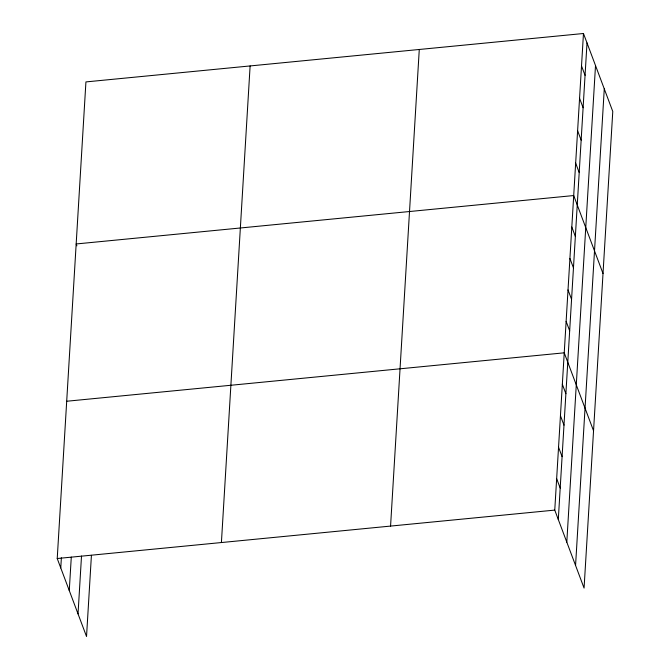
<?xml version="1.0" encoding="UTF-8"?>
<svg xmlns="http://www.w3.org/2000/svg" width="670" height="670" viewBox="0 0 670 670"><rect width="100%" height="100%" fill="white"/><g stroke="black" fill="none" stroke-linecap="round" stroke-linejoin="round"><path stroke-width="1" d="M91.421 555.321L86.531 636.5L57.226 558.52L85.927 81.916L583.469 33.5L612.774 111.48L584.072 588.084L554.76 510.105L583.469 33.5M60.769 567.951L61.38 557.8M69.27 590.572L71.288 557.088M78.03 613.879L81.514 556.041M221.41 542.541L250.119 65.936M390.568 526.084L419.278 49.48M558.303 519.535L587.012 42.93M566.803 542.156L595.513 65.551M575.563 565.463L604.273 88.859M66.698 401.246L564.232 352.822L593.545 430.802M57.226 558.52L554.76 510.105M581.518 65.911L585.061 75.333M579.558 98.314L583.109 107.744M577.607 130.725L581.15 140.156M575.656 163.137L579.198 172.567M603.017 273.519L573.704 195.548L76.171 243.964L76.882 245.848M571.812 227.004L575.354 236.426M569.919 258.461L573.461 267.883M568.018 289.917L571.569 299.339M566.125 321.366L569.668 330.796M562.339 384.279L565.882 393.709M560.447 415.735L563.989 425.165M558.545 447.192L562.088 456.622M556.653 478.648L560.195 488.078"/></g></svg>
